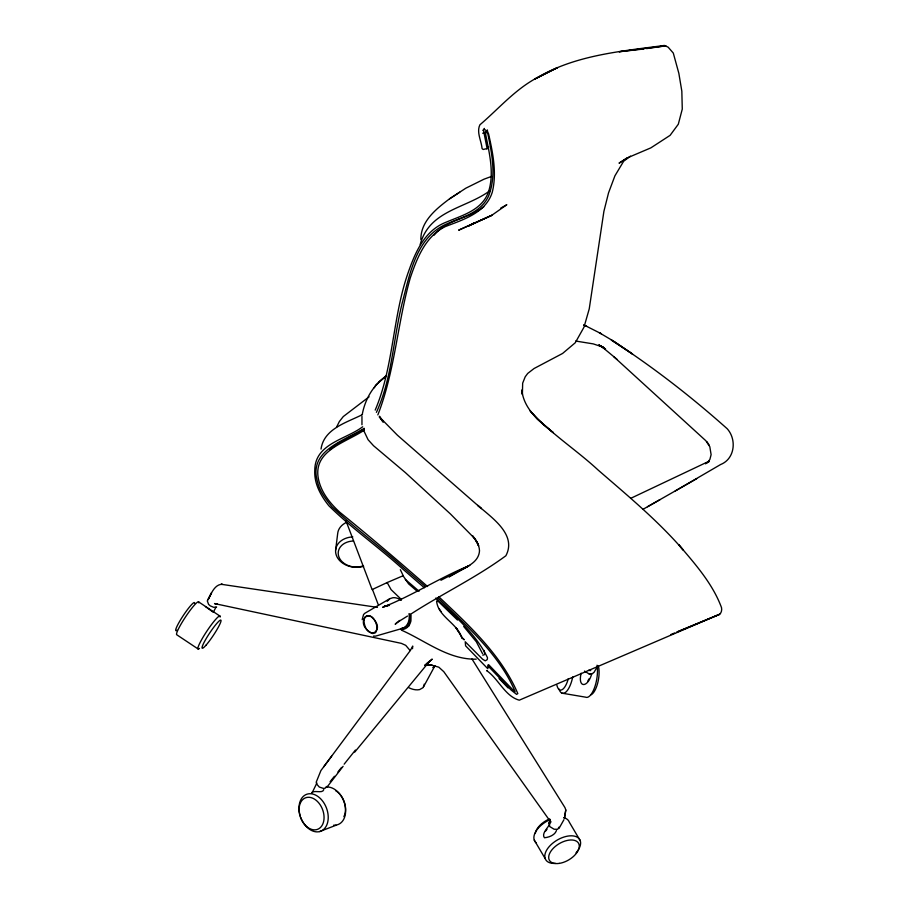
<?xml version="1.0" encoding="UTF-8"?>
<svg xmlns="http://www.w3.org/2000/svg" width="909" height="909" viewBox="0 0 909 909"><rect width="100%" height="100%" fill="white"/><g stroke="black" fill="none" stroke-linecap="round" stroke-linejoin="round"><path stroke-width="1.36" d="M548.968 823.259L549.854 826.633L554.104 829.224L557.706 829.315L558.933 827.156M362.18 619.711L363.543 614.598L364.748 613.336L389.847 598.667L392.881 597.736A16.396 11.556 65.6 0 1 399.653 599.326L401.176 600.326M482.463 653.526L476.327 641.765L463.692 626.449M361.952 416.345L361.964 424.764M412.516 648.696L412.72 646.06L410.413 650.401L323.627 766.901M436.547 600.951C438.127 616.802 457.068 622.926 461.829 637.766M335.614 550.138L337.671 533.685A19.759 15.169 7.1 0 1 346.784 522.266M565.796 809.976L564.421 818.259L565.796 809.976L564.978 807.646L471.976 658.98M556.513 830.462C554.944 835.178 548.956 837.359 544.434 837.757C540.673 832.894 550.468 826.099 550.695 821.281M321.025 449.069C323.934 428.616 346.715 422.583 362.486 414.572M362.248 414.459C365.1 399.131 373.269 384.78 386.53 376.167M581.124 673.217C577.42 688.579 588.078 687.886 591.793 673.569M437.752 600.076L437.422 601.531M408.743 687.67A13.09 8.056 27.8 0 0 419.64 689.59L422.878 687.749L424.026 685.511A13.101 8.067 27.8 0 0 424.151 684.193M316.23 782.126L320.911 770.571L331.671 756.163M377.837 414.936C394.995 371.054 397.438 322.968 410.323 277.768C417.015 258.054 425.446 236.397 445.285 226.602C463.26 219.637 485.815 212.876 492.246 192.299C497.064 172.983 492.803 152.826 488.565 133.793L487.519 131.521L484.338 129.283A2.023 1.307 81.9 0 0 483.508 130.396L487.099 148.542L483.156 149.485L482.065 148.553C481.406 140.872 476.305 132.225 479.895 124.817C498.609 108.875 514.789 89.707 536.764 77.924C575.397 55.017 620.881 51.313 664.365 45.45L668.115 47.143L673.296 53.074L678.841 73.311L681.83 91.184L682.273 109.103L678.307 124.226L670.092 135.361L650.833 147.883L627.619 157.746L619.052 163.177L627.04 157.927M316.821 783.126L312.128 792.784M205.434 606.576L213.297 612.268L215.91 607.314M372.451 589.43L378.224 604.587M375.201 410.084C393.972 365.963 392.415 316.059 408.709 271.087C415.22 252.6 424.003 232.647 442.694 223.671C459.886 215.876 482.577 211.183 488.849 190.742C494.507 171.517 488.86 151.712 485.383 132.714L486.099 131.93L487.781 133.657C492.03 154.132 496.587 176.505 488.338 196.549C480.009 213.922 459.886 217.626 443.99 225.205C415.674 239.522 409.709 274.677 402.335 302.458C393.165 338.83 392.256 377.905 376.406 412.356M420.174 244.578C429.4 210.059 465.658 208.638 490.053 190.617M548.741 823.065L550.24 819.963M336.546 427.173L339.364 421.537L343.272 416.572L369.077 396.824M587.839 681.08L588.964 678.887M207.332 600.86L211.524 592.907L208.161 599.542C210.956 593.997 214.797 583.964 222.398 584.339L221.148 584.271L377.462 607.382M423.594 686.704L434.991 665.695M482.918 130.43L484.395 128.408M559.035 828.372L563.932 819.702M593.872 672.58L597.952 665.752M327.024 787.08L343.136 766.276M434.104 235.158C446.478 219.421 468.749 218.808 483.804 206.752M344.147 764.185L355.419 750.061M337.909 771.968L341.534 767.435M330.115 781.66L334.444 776.275M545.423 831.28L546.968 829.36M354.726 752.107L429.855 660.945L424.673 665.456M397.313 622.154L395.176 624.256L399.346 621.017M326.899 786.41L325.252 788.148L323.434 788.421L319.286 787.035L316.639 784.047L316.423 782.41M387.211 601.326L389.847 598.667M486.86 148.917L488.758 147.065M399.903 620.37L398.483 621.688L407.493 616.063M434.263 666.763L432.911 667.615L434.377 666.82M593.429 672.717L592.316 673.694L589.214 673.989L584.487 671.092M379.042 381.928L385.416 376.371M424.764 665.456L432.229 659.105L427.219 663.229M385.825 376.076L375.758 385.132L374.269 387.757M491.542 176.414L484.065 179.164L465.851 188.186L449.512 198.855C436.297 208.831 420.594 221.262 420.867 239.567M329.762 449.694L338.125 443.331L364.225 429.139M630.482 156.155L623.665 161.223L614.927 175.812L608.53 192.89L603.906 211.331L589.237 308.878L583.976 327.217L575.238 342.773L562.591 353.453L534.06 368.52L527.709 373.44L525.209 376.792L522.664 383.155L522.391 394.449L521.834 389.972C523.652 408.789 539.446 421.742 553.286 432.616L537.355 419.106L530.152 410.857C550.218 433.286 576.124 449.648 598.167 470.078C627.551 495.553 657.73 520.516 683.227 550.013L678.705 544.707C695.067 563.91 712.713 583.714 721.53 607.666C722.178 610.803 720.951 614.7 717.383 615.302L677.194 631.925M362.702 426.764C345.704 439.604 314.991 443.569 314.787 470.067C314.003 483.543 320.684 495.541 328.831 505.734C352.022 528.618 378.962 547.354 403.039 569.307L424.321 587.748M364.327 430.127C343.352 444.001 308.378 451.728 320.104 484.986C323.899 495.678 331.421 504.54 339.671 512.131C369.497 536.287 398.733 561.183 427.571 586.521M403.221 575.727L400.335 569.693M449.512 198.855L459.749 192.174M709.009 461.533L705.475 463.749L709.111 461.374L707.759 462.317L709.906 459.363L711.111 454.648L709.804 446.705L705.827 440.729L613.655 356.578M411.993 613.348C442.842 593.497 476.418 577.442 505.881 555.751C517.255 534.276 491.087 517.312 477.77 505.359L481.418 508.608L397.415 435.206L379.223 416.731L383.098 421.924L379.553 416.208M675.182 491.008L720.644 464.51C734.915 458.863 736.904 439.536 727.211 428.753C690.908 396.404 652.207 366.327 611.257 339.977L632.55 354.044L614.791 341.886L599.258 332.683L601.281 333.728M364.179 428.275C344.17 441.16 308.446 450.148 317.366 481.304C319.457 491.11 325.683 499.041 331.842 506.654C354.771 528.231 380.394 546.775 403.766 567.898L425.389 586.544M642.868 509.404L696.669 478.713M647.515 506.745L659.991 499.666M311.935 792.398C314.98 790.057 322.638 793.739 323.809 789.603M467.942 566.432L449.091 576.92C458.943 568.773 478.588 565.762 479.509 550.74C479.248 544.991 476.248 539.923 472.464 535.753L477.236 542.434L478.588 545.764L474.782 538.605L450.421 513.949L405.403 472.623L373.554 445.751L368.077 439.706L363.759 430.627M473.941 222.966L467.851 226.341L491.758 215.331L506.813 204.73L500.723 208.104M709.247 461.136L630.71 498.348M440.91 580.283L468.18 566.239M373.565 636.073L375.576 636.13L402.46 628.38C408.357 626.358 409.993 619.199 408.993 613.677M469.805 565.398C439.888 577.522 412.652 595.554 382.644 607.314L388.279 605.292L384.439 606.167L389.495 605.417M408.857 625.96L401.301 629.403L402.698 629.46A17.532 12.362 66.8 0 0 410.925 620.995L411.061 613.632M386.609 582.794L403.357 575.636M482.713 133.271L487.463 131.26L487.394 129.942M677.103 631.914L719.792 614.2L519.278 700.18C504.961 696.283 498.382 678.614 486.576 670.558L487.054 670.66M670.706 634.607L674.603 633.005M319.616 831.565L337.012 824.883A19.759 13.703 69 0 0 344.568 803.465A19.759 13.703 69 0 0 326.058 787.114M216.615 606.962L213.717 607.314L210.24 605.86L208.581 604.383L207.422 601.167M400.63 628.721L402.46 628.38M425.446 665.49L429.139 664.831L426.344 664.979L432.616 665.354M215.547 604.292L217.262 604.008M646.526 48.597L665.877 45.802L619.154 51.745L643.765 48.995M476.202 659.173C448.171 659.707 425.753 640.925 401.392 630.119M215.774 604.065L217.024 604.19L214.524 603.542L216.444 604.133M575.692 341.045L593.304 343.897L603.224 347.227L598.997 345.215L605.542 348.942M588.498 670.319L590.736 670.592M430.696 664.899L438.82 667.183L443.785 671.683L550.797 822.111M561.864 693.147L585.555 697.158A19.759 7.329 -80.4 0 0 594.611 687.454A19.759 7.329 -80.4 0 0 597.031 665.229M217.592 604.224L401.358 643.367L405.709 645.333L410.084 650.492M403.062 575.772L408.561 583.828L416.992 591.089M600.758 333.467L583.885 324.956M583.76 325.047L586.748 326.354M602.303 347.045L598.838 344.909L604.349 348.249M601.963 346.84L605.019 348.829L601.213 346.215L617.188 359.487M198.503 601.815L219.864 616.029M198.173 649.015L176.812 634.8A19.759 2.545 -56.4 0 1 186.811 615.018A19.759 2.545 -56.4 0 1 198.764 602.849M401.483 599.599L391.075 589.623L387.177 582.555L372.111 589.589L346.056 521.05M462.011 637.595L461.488 637.129L464.306 639.811L462.295 637.993M435.775 598.065C454.67 615.904 475.884 633.891 487.429 657.559A4.659 2.761 63.2 0 1 487.099 659.718L485.258 660.832L482.52 659.15L465.215 641.731L465.59 645.822L487.781 668.706M437.559 597.565C465.783 624.915 500.098 655.434 515.13 691.715A1.193 0.761 64.9 0 1 514.46 691.476L489.349 665.411C488.053 663.013 486.804 667.104 488.576 667.638M482.679 655.071L484.02 654.957L484.565 653.866L484.258 650.458M438.82 596.77C468.851 625.256 501.313 654.9 517.823 693.601L516.585 694.362L511.176 690.101L488.599 666.547M438.149 601.247L457.488 620.052M499.052 678.512L508.12 687.943M383.223 421.878L380.996 418.947L381.462 419.56M439.331 609.087L441.001 611.518M706.804 441.569L709.009 444.831M458 630.857L456.068 627.789L462.579 638.47M580.215 840.643L569.295 822.145A19.759 11.01 -30.6 0 0 563.75 817.691M534.265 840.098L545.184 858.596M409.914 614.041L410.107 617.063A16.271 11.476 66.8 0 1 408.755 623.222L407.209 625.585A16.271 11.476 66.8 0 1 401.46 628.449M572.727 676.966A19.759 7.329 -80.4 0 1 565.841 692.113A19.759 7.329 -80.4 0 1 558.967 689.011M598.52 666.592A16.873 6.261 -80.4 0 1 597.577 683.545A16.873 6.261 -80.4 0 1 590.895 694.828M568.341 678.591A16.873 6.261 -80.4 0 1 556.865 685.159M362.896 565.921A16.873 12.953 7.1 0 1 338.909 556.933A16.873 12.953 7.1 0 1 353.453 541.014M363.645 566.296A19.759 15.169 7.1 0 1 336.353 555.376A19.759 15.169 7.1 0 1 352.806 536.889M199.503 648.435A19.759 2.545 -56.4 0 1 206.445 631.789A19.759 2.545 -56.4 0 1 220.126 617.063M177.016 630.232A16.873 2.182 -56.4 0 1 182.959 616.018A16.873 2.182 -56.4 0 1 194.64 603.44M335.591 790.637A16.873 11.715 69 0 1 343.886 816.6M535.287 833.473A16.873 9.408 -30.6 0 1 549.672 818.895M300.277 816.157A19.759 13.703 69 0 1 314.775 794.705A19.759 13.703 69 0 1 325.831 826.838A19.759 13.703 69 0 1 300.674 817.327M335.955 825.088A19.759 13.703 69 0 1 333.717 825.156M536.287 842.904A19.759 11.01 -30.6 0 1 550.252 819.577M555.444 863.391A19.759 11.01 -30.6 0 1 547.184 849.256A19.759 11.01 -30.6 0 1 573.204 835.916A19.759 11.01 -30.6 0 1 576.033 852.835M405.346 579.487A1023.386 721.712 66.8 0 1 419.06 591.259M363.805 619.972C365.736 642.981 387.848 630.994 371.372 616.881A9.59 5.818 62.7 0 0 367.066 615.723L365.032 616.893L363.805 619.972M377.258 627.801L375.633 632.675L372.701 633.573C351.544 623.517 372.19 602.622 377.258 627.801M491.758 215.331L458.852 230.068L491.758 215.331M554.831 68.959L534.901 79.003L557.456 67.664L554.831 68.959M589.964 674.103L589.35 673.989L589.964 674.103M206.116 645.072A16.873 2.182 -56.4 0 0 221.012 620.983A16.873 2.182 -56.4 0 0 207.445 636.505A16.873 2.182 -56.4 0 0 206.116 645.072M299.141 808.044A16.873 11.715 69 0 0 316.707 829.61A16.873 11.715 69 0 0 318.877 803.045A16.873 11.715 69 0 0 299.141 808.044M559.274 863.391A16.873 9.408 -30.6 0 0 578.942 844.12A16.873 9.408 -30.6 0 0 553.729 847.847A16.873 9.408 -30.6 0 0 559.274 863.391"/></g></svg>
